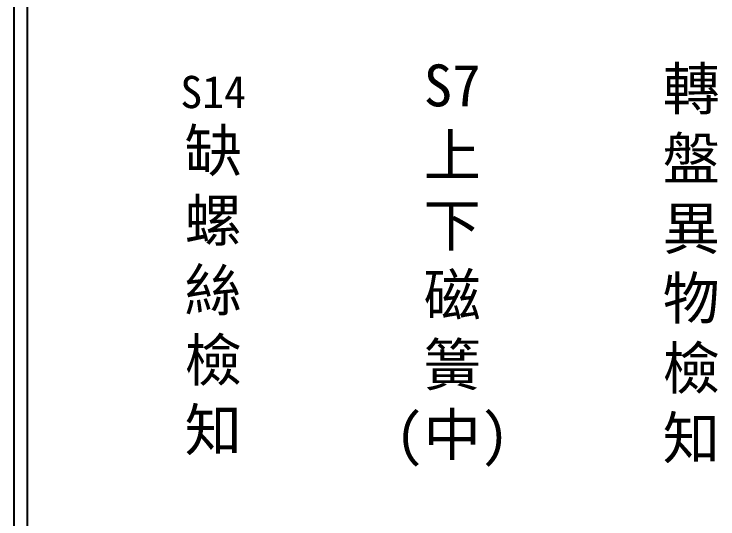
# Model space of a CAD drawing. Extents: x 325 to 612, y 3 to 207.
# Drawn here: x 325.3 to 390.9, y 50 to 97 of the extents above; entities that cross this region are included whole.
import ezdxf

# ---------------------------------------------------------------- set-up
doc = ezdxf.new("R2010")
doc.units = 0
doc.layers.add('圖框層', color=7, linetype='CONTINUOUS')
doc.layers.add('標尺寸層', color=3, linetype='CONTINUOUS')
doc.styles.add('CNS', font='romanc.shx', dxfattribs={"bigfont": 'chineset.shx'})

msp = doc.modelspace()

# ---------------------------------------------------------------- linework, layer by layer
at = {"layer": '圖框層', "color": 7}
for p, q in [((325.319, 3), (325.319, 206.969)), ((326.569, 4.25), (326.569, 205.719))]:
    msp.add_line(p, q, dxfattribs=at)

# ---------------------------------------------------------------- texts
at = {"layer": '標尺寸層', "color": 7, "char_height": 3.9, "width": 4.96081, "attachment_point": 5, "style": 'CNS'}
for s, insert in [('{\\fDFKai-SB|b0|i0|c136|p65;轉盤異物\\H0.99999x;檢知}', (388.409, 73.584)), ('{\\fDFKai-SB|b0|i0|c136|p65;S7\\P上下磁簧\\P(中)}', (366.14, 73.584)), ('{\\fDFKai-SB|b0|i0|c136|p65;\\H0.76923x;S14\\H1.3x;缺螺絲檢知}', (343.871, 73.584))]:
    msp.add_mtext(s, dxfattribs=dict(at, insert=insert))

doc.saveas('drawing.dxf')
